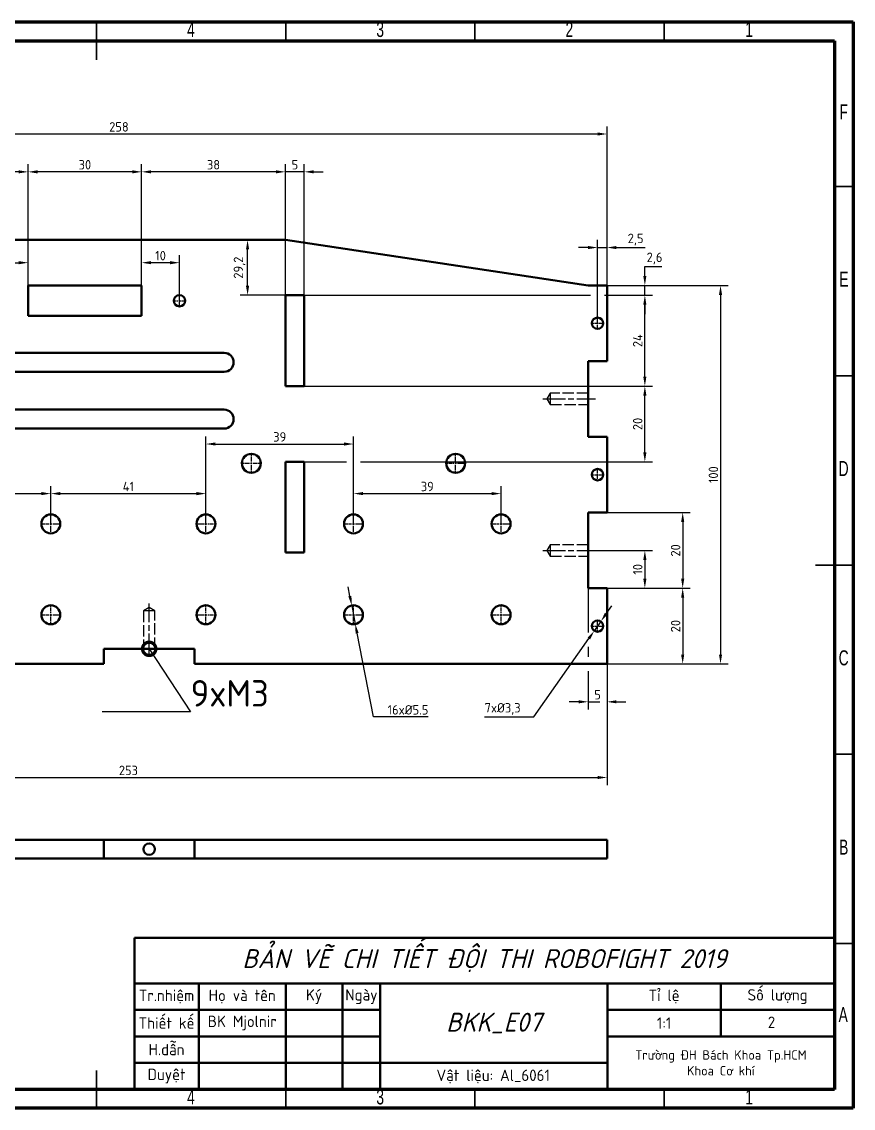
# Model space of a CAD drawing. Header units: millimetres. Extents: x -1615 to 4166, y 5 to 3174.
# Drawn here: x 1731.3 to 1951.1, y 5 to 292 of the extents above; entities that cross this region are included whole.
import ezdxf
from ezdxf import colors
from ezdxf.entities.mleader import LeaderData, LeaderLine
from ezdxf.math import Vec2, Vec3

# ---------------------------------------------------------------- set-up
doc = ezdxf.new("R2010")
doc.units = ezdxf.units.MM
doc.header["$LTSCALE"] = 0.25
doc.header["$PDSIZE"] = -1
for name, pattern in [('ACAD_ISO02W100', [15, 12, -3]), ('ACAD_ISO08W100', [36, 24, -3, 6, -3]), ('CENTER2', [1.125, 0.75, -0.125, 0.125, -0.125])]:
    doc.linetypes.add(name, pattern=pattern)
doc.layers.get('0').update_dxf_attribs({"lineweight": 50})
for name, color, linetype, lineweight in [('duong tam', 2, 'ACAD_ISO08W100', 25), ('kich thuoc', 1, 'Continuous', 25), ('Net dam', 7, 'Continuous', 50), ('netdut', 6, 'ACAD_ISO02W100', 25), ('van ban', 7, 'Continuous', 25)]:
    doc.layers.add(name, color=color, linetype=linetype, lineweight=lineweight)
doc.styles.add('SLDTEXTSTYLE0', font='TXT', dxfattribs={"width": 0.686449})
doc.styles.get("Standard").update_dxf_attribs({"font": ''})
doc.styles.add('tieng viet', font='')
doc.styles.get('Standard').set_extended_font_data('TCVN 7284')
doc.styles.get('tieng viet').set_extended_font_data('TCVN 7284')
doc.dimstyles.new('Ratio 1', dxfattribs={"dimtxt": 2.5, "dimasz": 2.5, "dimexe": 2, "dimexo": 0, "dimtad": 1, "dimtoh": 1, "dimdec": 1, "dimzin": 9, "dimtxsty": 'Standard', "dimcen": 2.5, "dimazin": 0, "dimtfac": 1, "dimtdec": 1, "dimtmove": 0, "dimatfit": 3, "dimfxl": 1, "dimtzin": 1, "dimarcsym": 0})
doc.dimstyles.new('Ratio 2', dxfattribs={"dimtxt": 2.5, "dimasz": 2.5, "dimexe": 2, "dimexo": 0, "dimtad": 1, "dimtoh": 1, "dimdec": 1, "dimlfac": 2, "dimzin": 9, "dimtxsty": 'Standard', "dimcen": 2.5, "dimazin": 2, "dimtfac": 1, "dimtdec": 1, "dimtmove": 0, "dimatfit": 3, "dimfxl": 1, "dimtzin": 1, "dimarcsym": 0})

# ---------------------------------------------------------------- blocks, each defined once
blk = doc.blocks.new('*U325')
at = {"layer": 'duong tam', "color": 0, "linetype": 'CENTER2', "transparency": 16777216}
for p, q in [((-2.62, 0), (-0.5, 0)), ((0, 0.5), (0, 2.62)), ((0.5, 0), (2.62, 0)), ((0, -2.62), (0, -0.5))]:
    blk.add_line(p, q, dxfattribs=at)
at = {"layer": 'duong tam', "color": 0, "linetype": 'Continuous', "transparency": 16777216}
for p, q in [((-0.25, 0), (0.25, 0)), ((0, -0.25), (0, 0.25))]:
    blk.add_line(p, q, dxfattribs=at)
blk = doc.blocks.new('*U326')
at = {"layer": 'duong tam', "color": 0, "linetype": 'CENTER2', "transparency": 16777216}
for p, q in [((-2.62, 0), (-0.5, 0)), ((0, 0.5), (0, 2.62)), ((0.5, 0), (2.62, 0)), ((0, -2.62), (0, -0.5))]:
    blk.add_line(p, q, dxfattribs=at)
at = {"layer": 'duong tam', "color": 0, "linetype": 'Continuous', "transparency": 16777216}
for p, q in [((-0.25, 0), (0.25, 0)), ((0, -0.25), (0, 0.25))]:
    blk.add_line(p, q, dxfattribs=at)
blk = doc.blocks.new('*U327')
at = {"layer": 'duong tam', "color": 0, "linetype": 'CENTER2', "transparency": 16777216}
for p, q in [((-1.62, 0), (-0.3, 0)), ((0, 0.3), (0, 1.62)), ((0.3, 0), (1.62, 0)), ((0, -1.62), (0, -0.3))]:
    blk.add_line(p, q, dxfattribs=at)
at = {"layer": 'duong tam', "color": 0, "linetype": 'Continuous', "transparency": 16777216}
for p, q in [((-0.15, 0), (0.15, 0)), ((0, -0.15), (0, 0.15))]:
    blk.add_line(p, q, dxfattribs=at)
blk = doc.blocks.new('*U328')
at = {"layer": 'duong tam', "color": 0, "linetype": 'CENTER2', "transparency": 16777216}
for p, q in [((-2.62, 0), (-0.5, 0)), ((0, 0.5), (0, 2.62)), ((0.5, 0), (2.62, 0)), ((0, -2.62), (0, -0.5))]:
    blk.add_line(p, q, dxfattribs=at)
at = {"layer": 'duong tam', "color": 0, "linetype": 'Continuous', "transparency": 16777216}
for p, q in [((-0.25, 0), (0.25, 0)), ((0, -0.25), (0, 0.25))]:
    blk.add_line(p, q, dxfattribs=at)
blk = doc.blocks.new('*U329')
at = {"layer": 'duong tam', "color": 0, "linetype": 'CENTER2', "transparency": 16777216}
for p, q in [((-2.62, 0), (-0.5, 0)), ((0, 0.5), (0, 2.62)), ((0.5, 0), (2.62, 0)), ((0, -2.62), (0, -0.5))]:
    blk.add_line(p, q, dxfattribs=at)
at = {"layer": 'duong tam', "color": 0, "linetype": 'Continuous', "transparency": 16777216}
for p, q in [((-0.25, 0), (0.25, 0)), ((0, -0.25), (0, 0.25))]:
    blk.add_line(p, q, dxfattribs=at)
blk = doc.blocks.new('*U330')
at = {"layer": 'duong tam', "color": 0, "linetype": 'CENTER2', "transparency": 16777216}
for p, q in [((-2.62, 0), (-0.5, 0)), ((0, 0.5), (0, 2.62)), ((0.5, 0), (2.62, 0)), ((0, -2.62), (0, -0.5))]:
    blk.add_line(p, q, dxfattribs=at)
at = {"layer": 'duong tam', "color": 0, "linetype": 'Continuous', "transparency": 16777216}
for p, q in [((-0.25, 0), (0.25, 0)), ((0, -0.25), (0, 0.25))]:
    blk.add_line(p, q, dxfattribs=at)
blk = doc.blocks.new('*U331')
at = {"layer": 'duong tam', "color": 0, "linetype": 'CENTER2', "transparency": 16777216}
for p, q in [((-2.62, 0), (-0.5, 0)), ((0, 0.5), (0, 2.62)), ((0.5, 0), (2.62, 0)), ((0, -2.62), (0, -0.5))]:
    blk.add_line(p, q, dxfattribs=at)
at = {"layer": 'duong tam', "color": 0, "linetype": 'Continuous', "transparency": 16777216}
for p, q in [((-0.25, 0), (0.25, 0)), ((0, -0.25), (0, 0.25))]:
    blk.add_line(p, q, dxfattribs=at)
blk = doc.blocks.new('*U332')
at = {"layer": 'duong tam', "color": 0, "linetype": 'CENTER2', "transparency": 16777216}
for p, q in [((-2.62, 0), (-0.5, 0)), ((0, 0.5), (0, 2.62)), ((0.5, 0), (2.62, 0)), ((0, -2.62), (0, -0.5))]:
    blk.add_line(p, q, dxfattribs=at)
at = {"layer": 'duong tam', "color": 0, "linetype": 'Continuous', "transparency": 16777216}
for p, q in [((-0.25, 0), (0.25, 0)), ((0, -0.25), (0, 0.25))]:
    blk.add_line(p, q, dxfattribs=at)
blk = doc.blocks.new('*U333')
at = {"layer": 'duong tam', "color": 0, "linetype": 'CENTER2', "transparency": 16777216}
for p, q in [((-2.62, 0), (-0.5, 0)), ((0, 0.5), (0, 2.62)), ((0.5, 0), (2.62, 0)), ((0, -2.62), (0, -0.5))]:
    blk.add_line(p, q, dxfattribs=at)
at = {"layer": 'duong tam', "color": 0, "linetype": 'Continuous', "transparency": 16777216}
for p, q in [((-0.25, 0), (0.25, 0)), ((0, -0.25), (0, 0.25))]:
    blk.add_line(p, q, dxfattribs=at)
blk = doc.blocks.new('*U334')
at = {"layer": 'duong tam', "color": 0, "linetype": 'CENTER2', "transparency": 16777216}
for p, q in [((-2.62, 0), (-0.5, 0)), ((0, 0.5), (0, 2.62)), ((0.5, 0), (2.62, 0)), ((0, -2.62), (0, -0.5))]:
    blk.add_line(p, q, dxfattribs=at)
at = {"layer": 'duong tam', "color": 0, "linetype": 'Continuous', "transparency": 16777216}
for p, q in [((-0.25, 0), (0.25, 0)), ((0, -0.25), (0, 0.25))]:
    blk.add_line(p, q, dxfattribs=at)
blk = doc.blocks.new('*U335')
at = {"layer": 'duong tam', "color": 0, "linetype": 'CENTER2', "transparency": 16777216}
for p, q in [((-2.62, 0), (-0.5, 0)), ((0, 0.5), (0, 2.62)), ((0.5, 0), (2.62, 0)), ((0, -2.62), (0, -0.5))]:
    blk.add_line(p, q, dxfattribs=at)
at = {"layer": 'duong tam', "color": 0, "linetype": 'Continuous', "transparency": 16777216}
for p, q in [((-0.25, 0), (0.25, 0)), ((0, -0.25), (0, 0.25))]:
    blk.add_line(p, q, dxfattribs=at)
blk = doc.blocks.new('*U336')
at = {"layer": 'duong tam', "color": 0, "linetype": 'CENTER2', "transparency": 16777216}
for p, q in [((-1.62, 0), (-0.3, 0)), ((0, 0.3), (0, 1.62)), ((0.3, 0), (1.62, 0)), ((0, -1.62), (0, -0.3))]:
    blk.add_line(p, q, dxfattribs=at)
at = {"layer": 'duong tam', "color": 0, "linetype": 'Continuous', "transparency": 16777216}
for p, q in [((-0.15, 0), (0.15, 0)), ((0, -0.15), (0, 0.15))]:
    blk.add_line(p, q, dxfattribs=at)
blk = doc.blocks.new('*U337')
at = {"layer": 'duong tam', "color": 0, "linetype": 'CENTER2', "transparency": 16777216}
for p, q in [((-1.62, 0), (-0.3, 0)), ((0, 0.3), (0, 1.62)), ((0.3, 0), (1.62, 0)), ((0, -1.62), (0, -0.3))]:
    blk.add_line(p, q, dxfattribs=at)
at = {"layer": 'duong tam', "color": 0, "linetype": 'Continuous', "transparency": 16777216}
for p, q in [((-0.15, 0), (0.15, 0)), ((0, -0.15), (0, 0.15))]:
    blk.add_line(p, q, dxfattribs=at)
blk = doc.blocks.new('*U338')
at = {"layer": 'duong tam', "color": 0, "linetype": 'CENTER2', "transparency": 16777216}
for p, q in [((-1.62, 0), (-0.3, 0)), ((0, 0.3), (0, 1.62)), ((0.3, 0), (1.62, 0)), ((0, -1.62), (0, -0.3))]:
    blk.add_line(p, q, dxfattribs=at)
at = {"layer": 'duong tam', "color": 0, "linetype": 'Continuous', "transparency": 16777216}
for p, q in [((-0.15, 0), (0.15, 0)), ((0, -0.15), (0, 0.15))]:
    blk.add_line(p, q, dxfattribs=at)
blk = doc.blocks.new('*D339')
at = {"layer": 'Defpoints', "color": 0, "transparency": 16777216}
for p in [(1633, 122.37), (1886, 122.37), (1886, 92.37)]:
    blk.add_point(p, dxfattribs=at)
at = {"layer": 'kich thuoc', "color": 0, "lineweight": -2, "transparency": 16777216}
for p, q in [((1633, 122.37), (1633, 90.37)), ((1886, 122.37), (1886, 90.37)), ((1635.5, 92.37), (1883.5, 92.37))]:
    blk.add_line(p, q, dxfattribs=at)
at = {"layer": 'kich thuoc', "color": 0, "transparency": 16777216}
for points in [[(1635.5, 92.79), (1635.5, 91.96), (1633, 92.37)], [(1883.5, 92.79), (1883.5, 91.96), (1886, 92.37)]]:
    blk.add_solid(points, dxfattribs=at)
at = {"layer": 'kich thuoc', "color": 0, "transparency": 16777216, "insert": (1759.5, 94.25), "char_height": 2.5, "attachment_point": 5}
blk.add_mtext('253', dxfattribs=at)
blk = doc.blocks.new('*D347')
at = {"layer": 'Defpoints', "color": 0, "transparency": 16777216}
for p in [(1886, 262.37), (1628, 242.37), (1886, 222.37)]:
    blk.add_point(p, dxfattribs=at)
at = {"layer": 'kich thuoc', "color": 0, "lineweight": -2, "transparency": 16777216}
for p, q in [((1628, 242.37), (1628, 264.37)), ((1886, 222.37), (1886, 264.37)), ((1630.5, 262.37), (1883.5, 262.37))]:
    blk.add_line(p, q, dxfattribs=at)
at = {"layer": 'kich thuoc', "color": 0, "transparency": 16777216}
for points in [[(1630.5, 262.79), (1630.5, 261.96), (1628, 262.37)], [(1883.5, 262.79), (1883.5, 261.96), (1886, 262.37)]]:
    blk.add_solid(points, dxfattribs=at)
at = {"layer": 'kich thuoc', "color": 0, "transparency": 16777216, "insert": (1757, 264.25), "char_height": 2.5, "attachment_point": 5}
blk.add_mtext('258', dxfattribs=at)
blk = doc.blocks.new('*D351')
at = {"layer": 'Defpoints', "color": 0, "transparency": 16777216}
for p in [(1698, 252.37), (1698, 222.37), (1733, 222.37)]:
    blk.add_point(p, dxfattribs=at)
at = {"layer": 'kich thuoc', "color": 0, "lineweight": -2, "transparency": 16777216}
for p, q in [((1698, 222.37), (1698, 254.37)), ((1733, 222.37), (1733, 254.37)), ((1730.5, 252.37), (1700.5, 252.37))]:
    blk.add_line(p, q, dxfattribs=at)
at = {"layer": 'kich thuoc', "color": 0, "transparency": 16777216}
for points in [[(1700.5, 252.79), (1700.5, 251.96), (1698, 252.37)], [(1730.5, 252.79), (1730.5, 251.96), (1733, 252.37)]]:
    blk.add_solid(points, dxfattribs=at)
at = {"layer": 'kich thuoc', "color": 0, "transparency": 16777216, "insert": (1715.5, 254.25), "char_height": 2.5, "attachment_point": 5}
blk.add_mtext('35', dxfattribs=at)
blk = doc.blocks.new('*D352')
at = {"layer": 'Defpoints', "color": 0, "transparency": 16777216}
for p in [(1733, 252.37), (1733, 222.37), (1763, 222.37)]:
    blk.add_point(p, dxfattribs=at)
at = {"layer": 'kich thuoc', "color": 0, "lineweight": -2, "transparency": 16777216}
for p, q in [((1733, 222.37), (1733, 254.37)), ((1763, 222.37), (1763, 254.37)), ((1760.5, 252.37), (1735.5, 252.37))]:
    blk.add_line(p, q, dxfattribs=at)
at = {"layer": 'kich thuoc', "color": 0, "transparency": 16777216}
for points in [[(1735.5, 252.79), (1735.5, 251.96), (1733, 252.37)], [(1760.5, 252.79), (1760.5, 251.96), (1763, 252.37)]]:
    blk.add_solid(points, dxfattribs=at)
at = {"layer": 'kich thuoc', "color": 0, "transparency": 16777216, "insert": (1748, 254.25), "char_height": 2.5, "attachment_point": 5}
blk.add_mtext('30', dxfattribs=at)
blk = doc.blocks.new('*D353')
at = {"layer": 'Defpoints', "color": 0, "transparency": 16777216}
for p in [(1763, 252.37), (1763, 222.37), (1801, 219.77)]:
    blk.add_point(p, dxfattribs=at)
at = {"layer": 'kich thuoc', "color": 0, "lineweight": -2, "transparency": 16777216}
for p, q in [((1763, 222.37), (1763, 254.37)), ((1801, 219.77), (1801, 254.37)), ((1798.5, 252.37), (1765.5, 252.37))]:
    blk.add_line(p, q, dxfattribs=at)
at = {"layer": 'kich thuoc', "color": 0, "transparency": 16777216}
for points in [[(1765.5, 252.79), (1765.5, 251.96), (1763, 252.37)], [(1798.5, 252.79), (1798.5, 251.96), (1801, 252.37)]]:
    blk.add_solid(points, dxfattribs=at)
at = {"layer": 'kich thuoc', "color": 0, "transparency": 16777216, "insert": (1782, 254.25), "char_height": 2.5, "attachment_point": 5}
blk.add_mtext('38', dxfattribs=at)
blk = doc.blocks.new('*D354')
at = {"layer": 'Defpoints', "color": 0, "transparency": 16777216}
for p in [(1801, 252.37), (1801, 219.77), (1806, 219.77)]:
    blk.add_point(p, dxfattribs=at)
at = {"layer": 'kich thuoc', "color": 0, "lineweight": -2, "transparency": 16777216}
for p, q in [((1801, 219.77), (1801, 254.37)), ((1806, 219.77), (1806, 254.37)), ((1798.5, 252.37), (1796, 252.37)), ((1806, 252.37), (1801, 252.37)), ((1808.5, 252.37), (1811, 252.37))]:
    blk.add_line(p, q, dxfattribs=at)
at = {"layer": 'kich thuoc', "color": 0, "transparency": 16777216}
for points in [[(1798.5, 252.79), (1798.5, 251.96), (1801, 252.37)], [(1808.5, 252.79), (1808.5, 251.96), (1806, 252.37)]]:
    blk.add_solid(points, dxfattribs=at)
at = {"layer": 'kich thuoc', "color": 0, "transparency": 16777216, "insert": (1803.5, 254.25), "char_height": 2.5, "attachment_point": 5}
blk.add_mtext('5', dxfattribs=at)
blk = doc.blocks.new('*D355')
at = {"layer": 'Defpoints', "color": 0, "transparency": 16777216}
for p in [(1886, 222.37), (1886, 122.37), (1916, 122.37)]:
    blk.add_point(p, dxfattribs=at)
at = {"layer": 'kich thuoc', "color": 0, "lineweight": -2, "transparency": 16777216}
for p, q in [((1886, 222.37), (1918, 222.37)), ((1916, 219.87), (1916, 124.87)), ((1886, 122.37), (1918, 122.37))]:
    blk.add_line(p, q, dxfattribs=at)
at = {"layer": 'kich thuoc', "color": 0, "transparency": 16777216}
for points in [[(1915.58, 219.87), (1916.41, 219.87), (1916, 222.37)], [(1915.58, 124.87), (1916.41, 124.87), (1916, 122.37)]]:
    blk.add_solid(points, dxfattribs=at)
at = {"layer": 'kich thuoc', "color": 0, "transparency": 16777216, "insert": (1914.12, 172.37), "char_height": 2.5, "attachment_point": 5, "rotation": 90}
blk.add_mtext('100', dxfattribs=at)
blk = doc.blocks.new('*D356')
at = {"layer": 'Defpoints', "color": 0, "transparency": 16777216}
for p in [(1886, 142.37), (1886, 122.37), (1906, 122.37)]:
    blk.add_point(p, dxfattribs=at)
at = {"layer": 'kich thuoc', "color": 0, "lineweight": -2, "transparency": 16777216}
for p, q in [((1886, 142.37), (1908, 142.37)), ((1906, 139.87), (1906, 124.87)), ((1886, 122.37), (1908, 122.37))]:
    blk.add_line(p, q, dxfattribs=at)
at = {"layer": 'kich thuoc', "color": 0, "transparency": 16777216}
for points in [[(1905.58, 139.87), (1906.41, 139.87), (1906, 142.37)], [(1905.58, 124.87), (1906.41, 124.87), (1906, 122.37)]]:
    blk.add_solid(points, dxfattribs=at)
at = {"layer": 'kich thuoc', "color": 0, "transparency": 16777216, "insert": (1904.12, 132.37), "char_height": 2.5, "attachment_point": 5, "rotation": 90}
blk.add_mtext('20', dxfattribs=at)
blk = doc.blocks.new('*D357')
at = {"layer": 'Defpoints', "color": 0, "transparency": 16777216}
for p in [(1886, 162.37), (1886, 142.37), (1906, 142.37)]:
    blk.add_point(p, dxfattribs=at)
at = {"layer": 'kich thuoc', "color": 0, "lineweight": -2, "transparency": 16777216}
for p, q in [((1886, 162.37), (1908, 162.37)), ((1906, 159.87), (1906, 144.87)), ((1886, 142.37), (1908, 142.37))]:
    blk.add_line(p, q, dxfattribs=at)
at = {"layer": 'kich thuoc', "color": 0, "transparency": 16777216}
for points in [[(1905.58, 159.87), (1906.41, 159.87), (1906, 162.37)], [(1905.58, 144.87), (1906.41, 144.87), (1906, 142.37)]]:
    blk.add_solid(points, dxfattribs=at)
at = {"layer": 'kich thuoc', "color": 0, "transparency": 16777216, "insert": (1904.12, 152.37), "char_height": 2.5, "attachment_point": 5, "rotation": 90}
blk.add_mtext('20', dxfattribs=at)
blk = doc.blocks.new('*D358')
at = {"layer": 'Defpoints', "color": 0, "transparency": 16777216}
for p in [(1881, 152.37), (1886, 142.37), (1896, 142.37)]:
    blk.add_point(p, dxfattribs=at)
at = {"layer": 'kich thuoc', "color": 0, "lineweight": -2, "transparency": 16777216}
for p, q in [((1881, 152.37), (1898, 152.37)), ((1896, 149.87), (1896, 144.87)), ((1886, 142.37), (1898, 142.37))]:
    blk.add_line(p, q, dxfattribs=at)
at = {"layer": 'kich thuoc', "color": 0, "transparency": 16777216}
for points in [[(1895.58, 149.87), (1896.41, 149.87), (1896, 152.37)], [(1895.58, 144.87), (1896.41, 144.87), (1896, 142.37)]]:
    blk.add_solid(points, dxfattribs=at)
at = {"layer": 'kich thuoc', "color": 0, "transparency": 16777216, "insert": (1894.12, 147.37), "char_height": 2.5, "attachment_point": 5, "rotation": 90}
blk.add_mtext('10', dxfattribs=at)
blk = doc.blocks.new('*D359')
at = {"layer": 'Defpoints', "color": 0, "transparency": 16777216}
for p in [(1886, 222.37), (1896, 222.37), (1806, 219.77)]:
    blk.add_point(p, dxfattribs=at)
at = {"layer": 'kich thuoc', "color": 0, "lineweight": -2, "transparency": 16777216}
for p, q in [((1896, 224.87), (1896, 227.37)), ((1896, 227.37), (1900.5, 227.37)), ((1887.87, 222.37), (1898, 222.37)), ((1896, 219.77), (1896, 222.37)), ((1806, 219.77), (1881.62, 219.77)), ((1885.37, 219.77), (1898, 219.77)), ((1896, 217.27), (1896, 214.77))]:
    blk.add_line(p, q, dxfattribs=at)
at = {"layer": 'kich thuoc', "color": 0, "transparency": 16777216}
for points in [[(1895.58, 224.87), (1896.41, 224.87), (1896, 222.37)], [(1895.58, 217.27), (1896.41, 217.27), (1896, 219.77)]]:
    blk.add_solid(points, dxfattribs=at)
at = {"layer": 'kich thuoc', "color": 0, "transparency": 16777216, "insert": (1898.56, 229.5), "char_height": 2.5, "attachment_point": 5}
blk.add_mtext('2,6', dxfattribs=at)
blk = doc.blocks.new('*D360')
at = {"layer": 'Defpoints', "color": 0, "transparency": 16777216}
for p in [(1806, 219.77), (1896, 219.77), (1806, 195.77)]:
    blk.add_point(p, dxfattribs=at)
at = {"layer": 'kich thuoc', "color": 0, "lineweight": -2, "transparency": 16777216}
for p, q in [((1806, 219.77), (1881.62, 219.77)), ((1885.37, 219.77), (1898, 219.77)), ((1896, 198.27), (1896, 217.27)), ((1806, 195.77), (1898, 195.77))]:
    blk.add_line(p, q, dxfattribs=at)
at = {"layer": 'kich thuoc', "color": 0, "transparency": 16777216}
for points in [[(1895.58, 217.27), (1896.41, 217.27), (1896, 219.77)], [(1895.58, 198.27), (1896.41, 198.27), (1896, 195.77)]]:
    blk.add_solid(points, dxfattribs=at)
at = {"layer": 'kich thuoc', "color": 0, "transparency": 16777216, "insert": (1894.12, 207.77), "char_height": 2.5, "attachment_point": 5, "rotation": 90}
blk.add_mtext('24', dxfattribs=at)
blk = doc.blocks.new('*D361')
at = {"layer": 'Defpoints', "color": 0, "transparency": 16777216}
for p in [(1806, 195.77), (1896, 195.77), (1806, 175.77)]:
    blk.add_point(p, dxfattribs=at)
at = {"layer": 'kich thuoc', "color": 0, "lineweight": -2, "transparency": 16777216}
for p, q in [((1806, 195.77), (1898, 195.77)), ((1896, 178.27), (1896, 193.27)), ((1806, 175.77), (1817.12, 175.77)), ((1820.87, 175.77), (1898, 175.77))]:
    blk.add_line(p, q, dxfattribs=at)
at = {"layer": 'kich thuoc', "color": 0, "transparency": 16777216}
for points in [[(1895.58, 193.27), (1896.41, 193.27), (1896, 195.77)], [(1895.58, 178.27), (1896.41, 178.27), (1896, 175.77)]]:
    blk.add_solid(points, dxfattribs=at)
at = {"layer": 'kich thuoc', "color": 0, "transparency": 16777216, "insert": (1894.12, 185.77), "char_height": 2.5, "attachment_point": 5, "rotation": 90}
blk.add_mtext('20', dxfattribs=at)
blk = doc.blocks.new('*D362')
at = {"layer": 'Defpoints', "color": 0, "transparency": 16777216}
for p in [(1818.52, 137.83), (1819.47, 132.92)]:
    blk.add_point(p, dxfattribs=at)
at = {"layer": 'kich thuoc', "color": 0, "lineweight": -2, "transparency": 16777216}
for p, q in [((1818.04, 140.28), (1817.56, 142.74)), ((1818.52, 137.83), (1819.47, 132.92)), ((1824.26, 108.38), (1819.95, 130.47)), ((1838.77, 108.38), (1824.26, 108.38))]:
    blk.add_line(p, q, dxfattribs=at)
at = {"layer": 'kich thuoc', "color": 0, "transparency": 16777216}
for points in [[(1818.45, 140.36), (1817.63, 140.2), (1818.52, 137.83)], [(1820.36, 130.55), (1819.54, 130.39), (1819.47, 132.92)]]:
    blk.add_solid(points, dxfattribs=at)
at = {"layer": 'kich thuoc', "color": 0, "transparency": 16777216, "insert": (1833.39, 110.25), "char_height": 2.5, "attachment_point": 5}
blk.add_mtext('16x%%C5.5', dxfattribs=at)
blk = doc.blocks.new('_DotSmall')
at = {"color": 0, "linetype": 'ByBlock', "const_width": 0.5}
blk.add_lwpolyline([(-0.0625, 0, 1), (0.0625, 0, 1)], format="xyb", close=True, dxfattribs=at)
blk = doc.blocks.new('*D363')
at = {"layer": 'Defpoints', "color": 0, "transparency": 16777216}
for p in [(1884.36, 133.6), (1882.64, 131.15)]:
    blk.add_point(p, dxfattribs=at)
at = {"layer": 'kich thuoc', "color": 0, "lineweight": -2, "transparency": 16777216}
for p, q in [((1885.79, 135.65), (1887.23, 137.7)), ((1884.36, 133.6), (1882.64, 131.15)), ((1866.67, 108.38), (1881.2, 129.1)), ((1853.6, 108.38), (1866.67, 108.38))]:
    blk.add_line(p, q, dxfattribs=at)
at = {"layer": 'kich thuoc', "color": 0, "transparency": 16777216}
for points in [[(1885.45, 135.89), (1886.13, 135.41), (1884.36, 133.6)], [(1880.86, 129.34), (1881.54, 128.86), (1882.64, 131.15)]]:
    blk.add_solid(points, dxfattribs=at)
at = {"layer": 'kich thuoc', "color": 0, "transparency": 16777216, "insert": (1858.41, 110.5), "char_height": 2.5, "attachment_point": 5}
blk.add_mtext('7x%%C3,3', dxfattribs=at)
blk = doc.blocks.new('*D635')
at = {"layer": 'Defpoints', "color": 0, "transparency": 16777216}
for p in [(1881, 142.37), (1886, 122.37), (1886, 112.37)]:
    blk.add_point(p, dxfattribs=at)
at = {"layer": 'kich thuoc', "color": 0, "lineweight": -2, "transparency": 16777216}
for p, q in [((1881, 142.37), (1881, 130.68)), ((1881, 126.93), (1881, 124.25)), ((1881, 120.5), (1881, 110.37)), ((1886, 120.5), (1886, 110.37)), ((1878.5, 112.37), (1876, 112.37)), ((1881, 112.37), (1884.12, 112.37)), ((1888.5, 112.37), (1891, 112.37))]:
    blk.add_line(p, q, dxfattribs=at)
at = {"layer": 'kich thuoc', "color": 0, "transparency": 16777216}
for points in [[(1878.5, 112.79), (1878.5, 111.96), (1881, 112.37)], [(1888.5, 112.79), (1888.5, 111.96), (1886, 112.37)]]:
    blk.add_solid(points, dxfattribs=at)
at = {"layer": 'kich thuoc', "color": 0, "transparency": 16777216, "insert": (1883.5, 114.25), "char_height": 2.5, "attachment_point": 5}
blk.add_mtext('5', dxfattribs=at)
blk = doc.blocks.new('*D727')
at = {"layer": 'Defpoints', "color": 0, "transparency": 16777216}
for p in [(1733, 228.37), (1733, 223.37), (1715.5, 218.33)]:
    blk.add_point(p, dxfattribs=at)
at = {"layer": 'kich thuoc', "color": 0, "lineweight": -2, "transparency": 16777216}
for p, q in [((1715.5, 218.33), (1715.5, 230.37)), ((1733, 223.37), (1733, 230.37)), ((1718, 228.37), (1730.5, 228.37))]:
    blk.add_line(p, q, dxfattribs=at)
at = {"layer": 'kich thuoc', "color": 0, "transparency": 16777216}
for points in [[(1718, 228.79), (1718, 227.96), (1715.5, 228.37)], [(1730.5, 228.79), (1730.5, 227.96), (1733, 228.37)]]:
    blk.add_solid(points, dxfattribs=at)
at = {"layer": 'kich thuoc', "color": 0, "transparency": 16777216, "insert": (1724.25, 230.5), "char_height": 2.5, "attachment_point": 5}
blk.add_mtext('17,5', dxfattribs=at)
blk = doc.blocks.new('*D728')
at = {"layer": 'Defpoints', "color": 0, "transparency": 16777216}
for p in [(1763, 228.37), (1763, 223.37), (1773, 218.33)]:
    blk.add_point(p, dxfattribs=at)
at = {"layer": 'kich thuoc', "color": 0, "lineweight": -2, "transparency": 16777216}
for p, q in [((1763, 223.37), (1763, 230.37)), ((1773, 218.33), (1773, 230.37)), ((1770.5, 228.37), (1765.5, 228.37))]:
    blk.add_line(p, q, dxfattribs=at)
at = {"layer": 'kich thuoc', "color": 0, "transparency": 16777216}
for points in [[(1765.5, 228.79), (1765.5, 227.96), (1763, 228.37)], [(1770.5, 228.79), (1770.5, 227.96), (1773, 228.37)]]:
    blk.add_solid(points, dxfattribs=at)
at = {"layer": 'kich thuoc', "color": 0, "transparency": 16777216, "insert": (1768, 230.25), "char_height": 2.5, "attachment_point": 5}
blk.add_mtext('10', dxfattribs=at)
blk = doc.blocks.new('*D733')
at = {"layer": 'Defpoints', "color": 0, "transparency": 16777216}
for p in [(1739, 167.37), (1700, 159.37), (1739, 159.37)]:
    blk.add_point(p, dxfattribs=at)
at = {"layer": 'kich thuoc', "color": 0, "lineweight": -2, "transparency": 16777216}
for p, q in [((1700, 159.37), (1700, 169.37)), ((1739, 159.37), (1739, 169.37)), ((1702.5, 167.37), (1736.5, 167.37))]:
    blk.add_line(p, q, dxfattribs=at)
at = {"layer": 'kich thuoc', "color": 0, "transparency": 16777216}
for points in [[(1702.5, 167.79), (1702.5, 166.96), (1700, 167.37)], [(1736.5, 167.79), (1736.5, 166.96), (1739, 167.37)]]:
    blk.add_solid(points, dxfattribs=at)
at = {"layer": 'kich thuoc', "color": 0, "transparency": 16777216, "insert": (1719.5, 169.25), "char_height": 2.5, "attachment_point": 5}
blk.add_mtext('39', dxfattribs=at)
blk = doc.blocks.new('*D734')
at = {"layer": 'Defpoints', "color": 0, "transparency": 16777216}
for p in [(1780, 167.37), (1739, 159.37), (1780, 159.37)]:
    blk.add_point(p, dxfattribs=at)
at = {"layer": 'kich thuoc', "color": 0, "lineweight": -2, "transparency": 16777216}
for p, q in [((1739, 159.37), (1739, 169.37)), ((1780, 159.37), (1780, 169.37)), ((1741.5, 167.37), (1777.5, 167.37))]:
    blk.add_line(p, q, dxfattribs=at)
at = {"layer": 'kich thuoc', "color": 0, "transparency": 16777216}
for points in [[(1741.5, 167.79), (1741.5, 166.96), (1739, 167.37)], [(1777.5, 167.79), (1777.5, 166.96), (1780, 167.37)]]:
    blk.add_solid(points, dxfattribs=at)
at = {"layer": 'kich thuoc', "color": 0, "transparency": 16777216, "insert": (1759.5, 169.25), "char_height": 2.5, "attachment_point": 5}
blk.add_mtext('41', dxfattribs=at)
blk = doc.blocks.new('*D735')
at = {"layer": 'Defpoints', "color": 0, "transparency": 16777216}
for p in [(1819, 180.47), (1780, 159.37), (1819, 159.37)]:
    blk.add_point(p, dxfattribs=at)
at = {"layer": 'kich thuoc', "color": 0, "lineweight": -2, "transparency": 16777216}
for p, q in [((1780, 159.37), (1780, 182.47)), ((1819, 159.37), (1819, 182.47)), ((1782.5, 180.47), (1816.5, 180.47))]:
    blk.add_line(p, q, dxfattribs=at)
at = {"layer": 'kich thuoc', "color": 0, "transparency": 16777216}
for points in [[(1782.5, 180.89), (1782.5, 180.06), (1780, 180.47)], [(1816.5, 180.89), (1816.5, 180.06), (1819, 180.47)]]:
    blk.add_solid(points, dxfattribs=at)
at = {"layer": 'kich thuoc', "color": 0, "transparency": 16777216, "insert": (1799.5, 182.35), "char_height": 2.5, "attachment_point": 5}
blk.add_mtext('39', dxfattribs=at)
blk = doc.blocks.new('*D736')
at = {"layer": 'Defpoints', "color": 0, "transparency": 16777216}
for p in [(1858, 167.37), (1819, 159.37), (1858, 159.37)]:
    blk.add_point(p, dxfattribs=at)
at = {"layer": 'kich thuoc', "color": 0, "lineweight": -2, "transparency": 16777216}
for p, q in [((1819, 159.37), (1819, 169.37)), ((1858, 159.37), (1858, 169.37)), ((1821.5, 167.37), (1855.5, 167.37))]:
    blk.add_line(p, q, dxfattribs=at)
at = {"layer": 'kich thuoc', "color": 0, "transparency": 16777216}
for points in [[(1821.5, 167.79), (1821.5, 166.96), (1819, 167.37)], [(1855.5, 167.79), (1855.5, 166.96), (1858, 167.37)]]:
    blk.add_solid(points, dxfattribs=at)
at = {"layer": 'kich thuoc', "color": 0, "transparency": 16777216, "insert": (1838.5, 169.25), "char_height": 2.5, "attachment_point": 5}
blk.add_mtext('39', dxfattribs=at)
blk = doc.blocks.new('*D739')
at = {"layer": 'Defpoints', "color": 0, "transparency": 16777216}
for p in [(1886, 232.37), (1886, 222.37), (1883.5, 212.37)]:
    blk.add_point(p, dxfattribs=at)
at = {"layer": 'kich thuoc', "color": 0, "lineweight": -2, "transparency": 16777216}
for p, q in [((1883.5, 212.37), (1883.5, 234.37)), ((1886, 222.37), (1886, 234.37)), ((1881, 232.37), (1878.5, 232.37)), ((1883.5, 232.37), (1886, 232.37)), ((1888.5, 232.37), (1896.12, 232.37))]:
    blk.add_line(p, q, dxfattribs=at)
at = {"layer": 'kich thuoc', "color": 0, "transparency": 16777216}
for points in [[(1881, 232.79), (1881, 231.96), (1883.5, 232.37)], [(1888.5, 232.79), (1888.5, 231.96), (1886, 232.37)]]:
    blk.add_solid(points, dxfattribs=at)
at = {"layer": 'kich thuoc', "color": 0, "transparency": 16777216, "insert": (1893.56, 234.5), "char_height": 2.5, "attachment_point": 5}
blk.add_mtext('2,5', dxfattribs=at)
blk = doc.blocks.new('*D1071')
at = {"layer": 'Defpoints', "color": 0, "transparency": 16777216}
for p in [(1791, 234.37), (1801, 234.37), (1801, 219.77)]:
    blk.add_point(p, dxfattribs=at)
at = {"layer": 'kich thuoc', "color": 0, "lineweight": -2, "transparency": 16777216}
for p, q in [((1801, 234.37), (1789, 234.37)), ((1791, 222.27), (1791, 231.87)), ((1801, 219.77), (1789, 219.77))]:
    blk.add_line(p, q, dxfattribs=at)
at = {"layer": 'kich thuoc', "color": 0, "transparency": 16777216}
for points in [[(1790.58, 231.87), (1791.41, 231.87), (1791, 234.37)], [(1790.58, 222.27), (1791.41, 222.27), (1791, 219.77)]]:
    blk.add_solid(points, dxfattribs=at)
at = {"layer": 'kich thuoc', "color": 0, "transparency": 16777216, "insert": (1788.87, 227.07), "char_height": 2.5, "attachment_point": 5, "rotation": 90}
blk.add_mtext('29,2', dxfattribs=at)

msp = doc.modelspace()

# ---------------------------------------------------------------- linework, layer by layer
at = {"color": 7, "linetype": 'Continuous', "lineweight": 70}
for p, q in [((1551.084, 292), (1951.084, 292)), ((1951.084, 292), (1951.084, 5)), ((1556.084, 287), (1946.084, 287)), ((1946.084, 287), (1946.084, 10)), ((1946.084, 10), (1556.084, 10)), ((1951.084, 5), (1551.084, 5))]:
    msp.add_line(p, q, dxfattribs=at)
at = {"color": 7, "linetype": 'Continuous', "lineweight": 35}
for p, q in [((1751.084, 292), (1751.084, 282)), ((1751.084, 287), (1751.084, 292)), ((1801.084, 287), (1801.084, 292)), ((1851.084, 287), (1851.084, 292)), ((1901.084, 287), (1901.084, 292)), ((1946.084, 248.5), (1951.084, 248.5)), ((1946.084, 198.5), (1951.084, 198.5)), ((1951.084, 148.5), (1941.084, 148.5)), ((1946.084, 148.5), (1951.084, 148.5)), ((1946.084, 98.5), (1951.084, 98.5)), ((1946.084, 48.5), (1951.084, 48.5)), ((1751.084, 5), (1751.084, 15)), ((1751.084, 10), (1751.084, 5)), ((1801.084, 10), (1801.084, 5)), ((1851.084, 10), (1851.084, 5)), ((1901.084, 10), (1901.084, 5))]:
    msp.add_line(p, q, dxfattribs=at)
at = {"layer": 'duong tam'}
for p, q in [((1868.996, 192.375), (1882.996, 192.375)), ((1868.996, 152.375), (1882.996, 152.375)), ((1764.996, 124.375), (1764.996, 138.375))]:
    msp.add_line(p, q, dxfattribs=at)
at = {"layer": 'Net dam'}
for p, q in [((1800.996, 234.375), (1669.193, 234.375)), ((1880.996, 222.375), (1800.996, 234.375)), ((1762.996, 222.375), (1732.996, 222.375)), ((1732.996, 222.375), (1732.996, 214.328)), ((1762.996, 214.328), (1762.996, 222.375)), ((1880.996, 222.375), (1885.996, 222.375)), ((1885.996, 222.375), (1885.996, 202.375)), ((1805.996, 219.775), (1800.996, 219.775)), ((1800.996, 219.775), (1800.996, 195.775)), ((1805.996, 195.775), (1805.996, 219.775)), ((1732.996, 214.328), (1762.996, 214.328)), ((1664.82, 204.556), (1784.82, 204.556)), ((1885.996, 202.375), (1880.996, 202.375)), ((1880.996, 182.375), (1880.996, 202.375)), ((1664.82, 199.556), (1784.82, 199.556)), ((1800.996, 195.775), (1805.996, 195.775)), ((1784.82, 189.556), (1664.82, 189.556)), ((1664.82, 184.556), (1784.82, 184.556)), ((1880.996, 182.375), (1885.996, 182.375)), ((1885.996, 182.375), (1885.996, 162.375)), ((1805.996, 175.775), (1800.996, 175.775)), ((1800.996, 175.775), (1800.996, 151.775)), ((1805.996, 151.775), (1805.996, 175.775)), ((1885.996, 162.375), (1880.996, 162.375)), ((1880.996, 142.375), (1880.996, 162.375)), ((1800.996, 151.775), (1805.996, 151.775)), ((1880.996, 142.375), (1885.996, 142.375)), ((1885.996, 142.375), (1885.996, 122.375)), ((1752.996, 126.375), (1776.996, 126.375)), ((1752.996, 122.375), (1752.996, 126.375)), ((1776.996, 126.375), (1776.996, 122.375)), ((1728.996, 122.375), (1752.996, 122.375)), ((1776.996, 122.375), (1885.996, 122.375)), ((1728.996, 75.952), (1752.996, 75.952)), ((1752.996, 75.952), (1752.996, 70.952)), ((1752.996, 75.952), (1776.996, 75.952)), ((1776.996, 75.952), (1776.996, 70.952)), ((1776.996, 75.952), (1885.996, 75.952)), ((1885.996, 70.952), (1885.996, 75.952)), ((1728.996, 70.952), (1752.996, 70.952)), ((1752.996, 70.952), (1776.996, 70.952)), ((1776.996, 70.952), (1885.996, 70.952)), ((1761.084, 10), (1761.084, 50)), ((1761.084, 50), (1946.084, 50)), ((1946.084, 50), (1946.084, 10)), ((1761.084, 38), (1946.084, 38)), ((1778.084, 10), (1778.084, 38)), ((1801.084, 10), (1801.084, 38)), ((1816.084, 10), (1816.084, 38)), ((1826.084, 10), (1826.084, 38)), ((1886.084, 10), (1886.084, 38)), ((1916.084, 24), (1916.084, 38)), ((1761.084, 31), (1826.084, 31)), ((1886.084, 31), (1946.084, 31)), ((1761.084, 24), (1826.084, 24)), ((1886.084, 24), (1946.084, 24)), ((1761.084, 17), (1886.084, 17)), ((1946.084, 10), (1761.084, 10))]:
    msp.add_line(p, q, dxfattribs=at)
for centre, radius in [((1772.996, 218.328), 1.5), ((1883.496, 212.375), 1.5), ((1791.996, 175.375), 2.5), ((1845.996, 175.375), 2.5), ((1883.496, 172.375), 1.5), ((1738.996, 159.375), 2.5), ((1779.996, 159.375), 2.5), ((1818.996, 159.375), 2.5), ((1857.996, 159.375), 2.5), ((1738.996, 135.375), 2.5), ((1779.996, 135.375), 2.5), ((1818.996, 135.375), 2.5), ((1857.996, 135.375), 2.5), ((1883.496, 132.375), 1.5), ((1764.996, 73.452), 1.5)]:
    msp.add_circle(centre, radius, dxfattribs=at)
for centre in [(1784.82, 202.056), (1784.82, 187.056)]:
    msp.add_arc(centre, 2.5, 270, 90, dxfattribs=at)
at = {"layer": 'netdut'}
for p, q in [((1870.996, 193.875), (1870.095, 192.375)), ((1870.095, 192.375), (1870.996, 190.875)), ((1870.996, 193.875), (1870.996, 192.375)), ((1880.996, 193.875), (1870.996, 193.875)), ((1870.996, 192.375), (1870.996, 190.875)), ((1870.996, 190.875), (1880.996, 190.875)), ((1870.996, 153.875), (1870.095, 152.375)), ((1870.095, 152.375), (1870.996, 150.875)), ((1870.996, 153.875), (1870.996, 152.375)), ((1880.996, 153.875), (1870.996, 153.875)), ((1870.996, 152.375), (1870.996, 150.875)), ((1870.996, 150.875), (1880.996, 150.875)), ((1764.996, 137.276), (1763.496, 136.375)), ((1764.996, 136.375), (1763.496, 136.375)), ((1763.496, 136.375), (1763.496, 126.375)), ((1766.496, 136.375), (1764.996, 137.276)), ((1766.496, 136.375), (1764.996, 136.375)), ((1766.496, 126.375), (1766.496, 136.375))]:
    msp.add_line(p, q, dxfattribs=at)

# ---------------------------------------------------------------- block references
at = {"layer": 'duong tam', "linetype": 'CENTER2'}
for name, p in [('*U327', (1772.996, 218.328)), ('*U338', (1883.496, 212.375)), ('*U328', (1791.996, 175.375)), ('*U333', (1845.996, 175.375)), ('*U337', (1883.496, 172.375)), ('*U325', (1738.996, 159.375)), ('*U329', (1779.996, 159.375)), ('*U332', (1818.996, 159.375)), ('*U334', (1857.996, 159.375)), ('*U326', (1738.996, 135.375)), ('*U330', (1779.996, 135.375)), ('*U331', (1818.996, 135.375)), ('*U335', (1857.996, 135.375)), ('*U336', (1883.496, 132.375))]:
    msp.add_blockref(name, p, dxfattribs=at)

# ---------------------------------------------------------------- texts
at = {"color": 7, "linetype": 'Continuous', "lineweight": 0, "char_height": 3.969, "attachment_point": 2, "style": 'SLDTEXTSTYLE0'}
for s, insert in [('4', (1776.045, 291.968)), ('3', (1826.045, 291.968)), ('2', (1876.045, 291.968)), ('1', (1923.545, 291.968)), ('F', (1948.542, 270.218)), ('E', (1948.592, 225.968)), ('D', (1948.537, 175.968)), ('C', (1948.543, 125.968)), ('B', (1948.555, 75.968)), ('A', (1948.424, 31.718)), ('4', (1776.045, 9.968)), ('3', (1826.045, 9.968)), ('1', (1923.545, 9.968))]:
    msp.add_mtext(s, dxfattribs=dict(at, insert=insert))
at = {"layer": 'van ban', "attachment_point": 5, "style": 'tieng viet'}
for s, width, insert, char_height in [('{\\fTCVN 7284|b0|i1|c0|p34;BẢN VẼ CHI TIẾT ĐỘI THI ROBOFIGHT 2019}', 185, (1853.584, 44), 5), ('Số lượng', 30, (1931.084, 34.5), 3), ('Tr.nhiệm', 17, (1769.584, 34.5), 3), ('Họ và tên', 23, (1789.584, 34.5), 3), ('Ký', 15, (1808.584, 34.5), 3), ('Ngày', 10, (1821.084, 34.5), 3), ('Tỉ lệ', 30, (1901.084, 34.5), 3), ('Thiết kế', 17, (1769.584, 27.5), 3), ('BK Mjolnir', 23, (1789.584, 27.5), 3), ('{\\fTCVN 7284|b0|i1|c0|p34;BKK_E07}', 60, (1856.084, 27.5), 5), ('1:1', 30, (1901.084, 27.5), 3), ('H.dẫn', 17, (1769.584, 20.5), 3), ('\\pxsm1;Trường ĐH Bách Khoa Tp.HCM\\PKhoa Cơ khí', 60, (1916.084, 17), 2.5), ('Duyệt', 17, (1769.584, 13.5), 3)]:
    msp.add_mtext_dynamic_manual_height_columns(s, width=width, gutter_width=12.5, heights=[0], dxfattribs=dict(at, insert=insert, char_height=char_height))
at = {"layer": 'van ban', "char_height": 3, "attachment_point": 1}
for s, width, insert in [('2', 30, (1928.493, 29.214)), ('Vật liệu: Al_6061', 60, (1840.914, 15.209))]:
    msp.add_mtext_dynamic_manual_height_columns(s, width=width, gutter_width=17.5, heights=[0], dxfattribs=dict(at, insert=insert))

# ---------------------------------------------------------------- dimensions: what is measured, and where the dimension line sits
at = {"layer": 'kich thuoc'}
for base, p1, p2, picture, middle in [((1885.996, 262.375), (1627.996, 242.375), (1885.996, 222.375), '*D347', (1756.996, 264.25)), ((1697.996, 252.375), (1732.996, 222.375), (1697.996, 222.375), '*D351', (1715.496, 254.25)), ((1732.996, 252.375), (1762.996, 222.375), (1732.996, 222.375), '*D352', (1747.996, 254.25)), ((1762.996, 252.375), (1800.996, 219.775), (1762.996, 222.375), '*D353', (1781.996, 254.25)), ((1885.996, 232.375), (1883.496, 212.375), (1885.996, 222.375), '*D739', (1893.559, 234.5)), ((1732.996, 228.375), (1715.496, 218.328), (1732.996, 223.375), '*D727', (1724.246, 230.5)), ((1762.996, 228.375), (1772.996, 218.328), (1762.996, 223.375), '*D728', (1767.996, 230.25)), ((1818.996, 180.472), (1779.996, 159.375), (1818.996, 159.375), '*D735', (1799.496, 182.347)), ((1738.996, 167.375), (1699.996, 159.375), (1738.996, 159.375), '*D733', (1719.496, 169.25)), ((1779.996, 167.375), (1738.996, 159.375), (1779.996, 159.375), '*D734', (1759.496, 169.25)), ((1857.996, 167.375), (1818.996, 159.375), (1857.996, 159.375), '*D736', (1838.496, 169.25)), ((1885.996, 112.375), (1880.996, 142.375), (1885.996, 122.375), '*D635', (1883.496, 114.25)), ((1885.996, 92.375), (1632.996, 122.375), (1885.996, 122.375), '*D339', (1759.496, 94.25))]:
    dim = msp.add_linear_dim(base=base, p1=p1, p2=p2, dimstyle='Ratio 1', dxfattribs=at)
    dim.commit()
    dim.dimension.update_dxf_attribs({"geometry": picture, "text_midpoint": middle})
dim = msp.add_linear_dim(base=(1800.996, 252.375), p1=(1805.996, 219.775), p2=(1800.996, 219.775), dimstyle='Ratio 1', dxfattribs=at)
dim.commit()
dim.dimension.update_dxf_attribs({"geometry": '*D354', "text_midpoint": (1803.496, 252.375), "dimtype": 160})
for base, p1, p2, dimstyle, picture, middle in [((1790.996, 234.375), (1800.996, 219.775), (1800.996, 234.375), 'Ratio 2', '*D1071', (1788.871, 227.075)), ((1895.996, 222.375), (1805.996, 219.775), (1885.996, 222.375), 'Ratio 1', '*D359', (1898.559, 229.5)), ((1915.996, 122.375), (1885.996, 222.375), (1885.996, 122.375), 'Ratio 1', '*D355', (1914.121, 172.375)), ((1895.996, 219.775), (1805.996, 195.775), (1805.996, 219.775), 'Ratio 1', '*D360', (1894.121, 207.775)), ((1895.996, 195.775), (1805.996, 175.775), (1805.996, 195.775), 'Ratio 1', '*D361', (1894.121, 185.775)), ((1905.996, 142.375), (1885.996, 162.375), (1885.996, 142.375), 'Ratio 1', '*D357', (1904.121, 152.375)), ((1905.996, 122.375), (1885.996, 142.375), (1885.996, 122.375), 'Ratio 1', '*D356', (1904.121, 132.375))]:
    dim = msp.add_linear_dim(base=base, p1=p1, p2=p2, angle=90, dimstyle=dimstyle, dxfattribs=at)
    dim.commit()
    dim.dimension.update_dxf_attribs({"geometry": picture, "text_midpoint": middle})
dim = msp.add_linear_dim(base=(1895.996, 142.375), p1=(1880.996, 152.375), p2=(1885.996, 142.375), angle=90, dimstyle='Ratio 1', dxfattribs=at)
dim.commit()
dim.dimension.update_dxf_attribs({"geometry": '*D358', "text_midpoint": (1895.996, 147.375), "dimtype": 160})
for p1, p2, text, picture, middle in [((1818.518, 137.829), (1819.475, 132.921), '16x%%C5.5', '*D362', (1833.394, 108.376)), ((1884.358, 133.603), (1882.635, 131.147), '7x%%C3,3', '*D363', (1858.409, 108.376))]:
    dim = msp.add_diameter_dim_2p(p1=p1, p2=p2, text=text, dimstyle='Ratio 1', dxfattribs=at)
    dim.commit()
    dim.dimension.update_dxf_attribs({"geometry": picture, "text_midpoint": middle, "dimtype": 163})

# ---------------------------------------------------------------- leaders
ml = msp.add_multileader_mtext('Standard', dxfattribs=at)
ml.set_content('9xM3', color=256, style='tieng viet')
ml.set_leader_properties(color=256, linetype='ByLayer', lineweight=-1)
ml.set_arrow_properties(name='DOTSMALL')
ml.build(insert=Vec2(0, 0))
ml.multileader.update_dxf_attribs({"text_left_attachment_type": 6, "text_right_attachment_type": 6, "dogleg_length": 0, "arrow_head_size": 7})
ctx = ml.context
ctx.base_point, ctx.char_height, ctx.arrow_head_size, ctx.landing_gap_size, ctx.plane_origin = Vec3(1775.951, 109.716), 7, 7, 0, Vec3(1764.996, 126.375)
ctx.left_attachment, ctx.right_attachment = 6, 6
notes = []
notes.append((ctx, [(0, (1, 1, 0), (1775.951, 109.716), (1, 0), 0, [(0, [(1764.996, 126.375)], 0, [])])]))
ctx.mtext.insert, ctx.mtext.flow_direction = Vec3(1775.951, 118.116), 5
for ctx, leaders in notes:
    for number, flags, end, landing, length, lines in leaders:
        leader = LeaderData()
        leader.index, (leader.has_last_leader_line, leader.has_dogleg_vector, leader.attachment_direction) = number, flags
        leader.last_leader_point, leader.dogleg_vector, leader.dogleg_length = Vec3(end), Vec3(landing), length
        for number, points, colour, breaks in lines:
            line = LeaderLine()
            line.index, line.vertices, line.color, line.breaks = number, Vec3.list(points), colors.encode_raw_color(colour), breaks
            leader.lines.append(line)
        ctx.leaders.append(leader)

doc.saveas('drawing.dxf')
